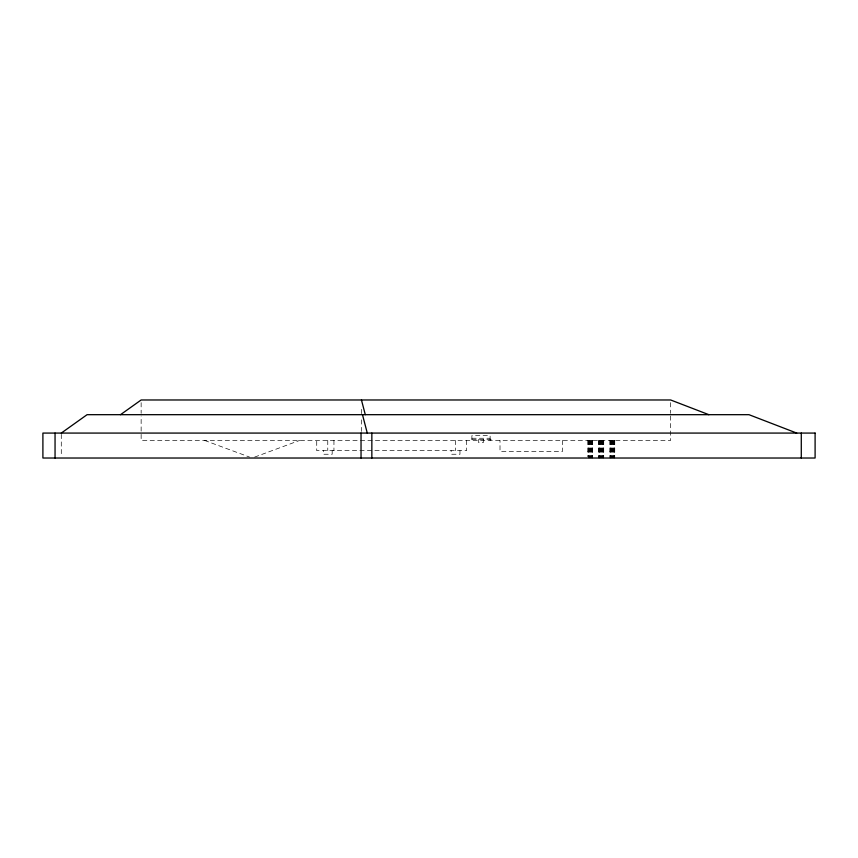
<?xml version="1.0" encoding="UTF-8"?>
<svg xmlns="http://www.w3.org/2000/svg" width="858" height="858" viewBox="0 0 858 858"><rect width="100%" height="100%" fill="white"/><g stroke="black" fill="none" stroke-linecap="round" stroke-linejoin="round"><path stroke-width="0.64" stroke-dasharray="4.29 3.22" d="M254.622 457.099L299.678 440.422M471.889 438.245L490.122 438.245M471.889 439.317L491.344 439.317L491.344 440.422M587.902 451.458L592.685 451.458M598.852 451.458L603.721 451.458M609.888 451.458L614.746 451.458M204.569 440.422L249.614 457.099M670.656 402.649L670.656 413.352M670.656 415.969L670.656 440.422L141.141 440.422L141.141 415.969M614.746 440.422L614.746 458.022M614.5 440.422L614.5 458.022M614.103 440.422L614.103 458.022M613.599 440.422L613.599 458.022M612.998 440.422L612.998 458.022M612.355 440.422L612.355 458.022M611.722 440.422L611.722 458.022M611.121 440.422L611.121 458.022M610.606 440.422L610.606 458.022M610.22 440.422L610.22 458.022M609.888 440.422L609.888 458.022M603.721 440.422L603.721 458.022M603.474 440.422L603.474 458.022M603.077 440.422L603.077 458.022M602.563 440.422L602.563 458.022M601.973 440.422L601.973 458.022M601.329 440.422L601.329 458.022M600.686 440.422L600.686 458.022M600.085 440.422L600.085 458.022M599.581 440.422L599.581 458.022M599.184 440.422L599.184 458.022M598.938 440.422L598.938 458.022M598.852 440.422L598.852 458.022M592.685 440.422L592.685 458.022M592.438 440.422L592.438 458.022M592.041 440.422L592.041 458.022M591.537 440.422L591.537 458.022M590.937 440.422L590.937 458.022M590.293 440.422L590.293 458.022M589.66 440.422L589.66 458.022M589.06 440.422L589.06 458.022M588.545 440.422L588.545 458.022M588.159 440.422L588.159 456.713M587.902 440.422L587.902 456.713M562.516 440.422L562.516 451.458L500.01 451.458L500.01 440.422M490.122 440.422L490.122 435.649L471.889 435.649L471.889 440.422M483.279 439.317L483.279 442.653L478.721 442.653L478.721 439.317M466.58 440.422L466.58 450.664L316.731 450.664L316.731 440.422M459.963 450.664L459.963 454.247L451.136 454.247L451.136 450.664M455.544 440.422L455.544 450.664M361.454 409.341L361.454 414.682M361.454 419.83L361.454 431.413M333.944 440.422L333.944 450.664M332.175 450.664L332.175 454.247L323.359 454.247L323.359 450.664M327.767 440.422L327.767 450.664M141.141 402.649L141.141 413.352M61.283 434.384L61.283 456.713"/><path stroke-width="1.29" d="M61.283 433.076L87.087 414.682L748.97 414.682L796.717 433.076M120.506 414.682L141.141 399.978L670.656 399.978L708.847 414.682M361.454 399.978L365.294 414.682M362.473 414.682L367.278 433.076M801.286 433.076L801.286 458.022M371.846 433.076L371.846 458.022M361.036 433.076L361.036 458.022M55.051 433.076L55.051 458.022M815.1 433.076L42.9 433.076L42.9 458.022L815.1 458.022L815.1 433.076"/></g></svg>
